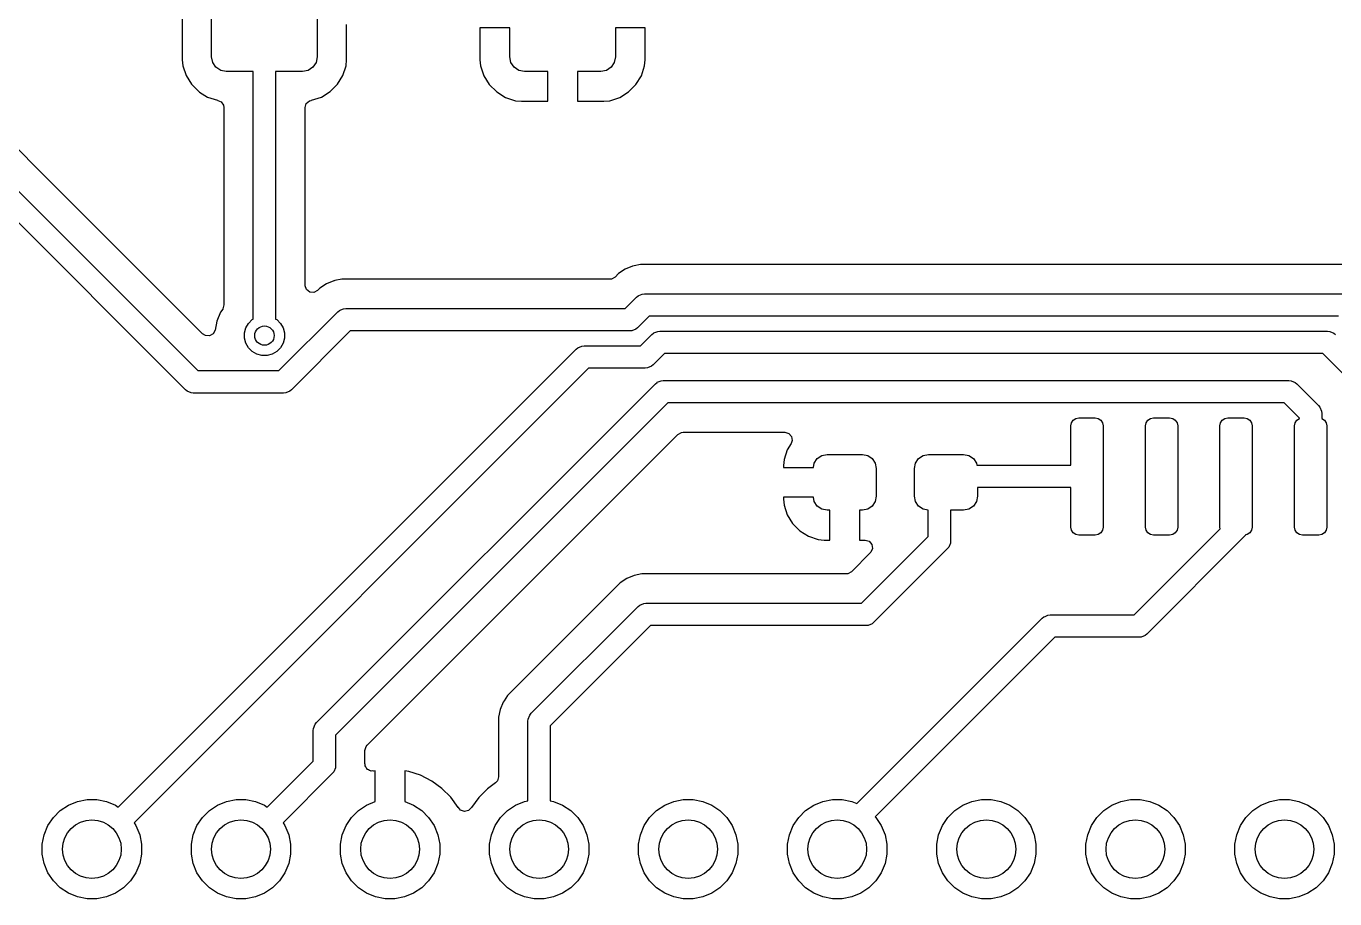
# Model space of a CAD drawing. Extents: x 2.38 to 6.32, y -6.47 to -4.51.
# Drawn here: x 3.797 to 4.675, y -6.451 to -5.865 of the extents above; entities that cross this region are included whole.
import ezdxf

# ---------------------------------------------------------------- set-up
doc = ezdxf.new("R2010")
doc.units = 0
doc.header["$MEASUREMENT"] = 0
doc.layers.add('BLACK', color=7, linetype='CONTINUOUS')

msp = doc.modelspace()

# ---------------------------------------------------------------- linework, layer by layer
at = {"layer": 'BLACK', "linetype": 'CONTINUOUS'}
for p, q in [((3.90156, -5.8248), (3.90156, -5.8878)), ((3.92126, -5.88583), (3.92126, -5.82677)), ((3.99213, -5.82677), (3.99213, -5.88583)), ((4.01183, -5.8878), (4.01183, -5.86424)), ((4.12126, -5.8663), (4.10126, -5.8663)), ((4.10126, -5.8663), (4.10126, -5.88782)), ((4.12126, -5.88583), (4.12126, -5.8663)), ((4.21213, -5.8663), (4.19213, -5.8663)), ((4.19213, -5.8663), (4.19213, -5.88583)), ((4.21213, -5.88782), (4.21213, -5.8663)), ((3.6961, -5.88038), (3.91206, -6.09633)), ((3.81787, -5.97428), (3.71726, -5.87367)), ((3.90365, -6.10914), (3.6833, -5.88879)), ((3.90156, -5.8878), (3.90197, -5.89184)), ((3.92201, -5.88959), (3.92126, -5.88583)), ((3.92414, -5.89279), (3.92201, -5.88959)), ((3.99138, -5.88959), (3.98924, -5.89279)), ((3.99213, -5.88583), (3.99138, -5.88959)), ((4.01142, -5.89184), (4.01183, -5.88782)), ((4.01183, -5.88782), (4.01183, -5.8878)), ((4.01183, -5.8878), (4.01183, -5.8878)), ((4.10126, -5.88782), (4.10168, -5.8919)), ((4.12201, -5.88959), (4.12126, -5.88583)), ((4.12414, -5.89279), (4.12201, -5.88959)), ((4.19138, -5.88959), (4.18924, -5.89279)), ((4.19213, -5.88583), (4.19138, -5.88959)), ((4.21171, -5.8919), (4.21213, -5.88782)), ((4.21213, -5.88782), (4.21213, -5.88782)), ((3.90197, -5.89184), (3.90414, -5.8984)), ((3.90414, -5.8984), (3.90777, -5.90428)), ((3.92734, -5.89492), (3.92414, -5.89279)), ((3.9311, -5.89567), (3.92734, -5.89492)), ((3.94919, -5.89567), (3.9311, -5.89567)), ((3.94919, -5.98425), (3.94919, -5.89567)), ((3.98228, -5.89567), (3.96419, -5.89567)), ((3.96419, -5.89567), (3.96419, -5.98425)), ((3.98605, -5.89492), (3.98228, -5.89567)), ((3.98924, -5.89279), (3.98605, -5.89492)), ((4.00562, -5.90428), (4.00924, -5.8984)), ((4.00924, -5.8984), (4.01142, -5.89184)), ((4.10168, -5.8919), (4.10168, -5.8919)), ((4.10168, -5.8919), (4.10387, -5.89852)), ((4.10387, -5.89852), (4.10753, -5.90446)), ((4.12734, -5.89492), (4.12414, -5.89279)), ((4.1311, -5.89567), (4.12734, -5.89492)), ((4.14669, -5.89567), (4.1311, -5.89567)), ((4.14669, -5.91567), (4.14669, -5.89567)), ((4.18228, -5.89567), (4.16669, -5.89567)), ((4.16669, -5.89567), (4.16669, -5.91567)), ((4.18605, -5.89492), (4.18228, -5.89567)), ((4.18924, -5.89279), (4.18605, -5.89492)), ((4.20585, -5.90446), (4.20951, -5.89852)), ((4.20951, -5.89852), (4.21171, -5.8919)), ((4.21171, -5.8919), (4.21171, -5.8919)), ((3.90777, -5.90428), (3.90777, -5.90428)), ((3.90777, -5.90428), (3.91265, -5.90916)), ((4.00073, -5.90916), (4.00562, -5.90428)), ((4.10753, -5.90446), (4.10753, -5.90446)), ((4.10753, -5.90446), (4.11247, -5.90939)), ((4.20092, -5.90939), (4.20585, -5.90446)), ((4.20585, -5.90446), (4.20585, -5.90446)), ((3.91265, -5.90916), (3.91265, -5.90916)), ((3.91265, -5.90916), (3.91265, -5.90916)), ((3.91265, -5.90916), (3.91321, -5.90951)), ((3.91321, -5.90951), (3.91853, -5.91279)), ((3.91853, -5.91279), (3.92509, -5.91496)), ((3.92509, -5.91496), (3.92509, -5.91496)), ((3.92509, -5.91496), (3.92509, -5.91496)), ((3.92509, -5.91496), (3.92509, -5.91496)), ((3.92509, -5.91496), (3.92535, -5.91502)), ((3.92535, -5.91502), (3.92534, -5.91508)), ((3.92534, -5.91508), (3.92762, -5.91601)), ((3.92762, -5.91601), (3.92923, -5.9183)), ((3.98469, -5.91721), (3.9868, -5.91538)), ((3.9868, -5.91538), (3.98804, -5.91504)), ((3.98803, -5.91502), (3.9883, -5.91496)), ((3.98804, -5.91504), (3.98803, -5.91502)), ((3.9883, -5.91496), (3.99486, -5.91279)), ((3.9883, -5.91496), (3.9883, -5.91496)), ((3.99486, -5.91279), (4.00073, -5.90916)), ((4.11247, -5.90939), (4.11247, -5.9094)), ((4.11247, -5.9094), (4.1184, -5.91306)), ((4.1184, -5.91306), (4.12503, -5.91525)), ((4.12503, -5.91525), (4.12503, -5.91525)), ((4.12503, -5.91525), (4.12911, -5.91567)), ((4.12911, -5.91567), (4.12911, -5.91567)), ((4.12911, -5.91567), (4.14669, -5.91567)), ((4.16669, -5.91567), (4.18427, -5.91567)), ((4.18427, -5.91567), (4.18836, -5.91525)), ((4.18427, -5.91567), (4.18427, -5.91567)), ((4.18836, -5.91525), (4.19498, -5.91306)), ((4.18836, -5.91525), (4.18836, -5.91525)), ((4.19498, -5.91306), (4.20092, -5.9094)), ((4.20092, -5.9094), (4.20092, -5.90939)), ((3.92923, -5.9183), (3.92949, -5.91989)), ((3.92949, -5.91989), (3.92949, -6.05228)), ((3.9839, -5.91989), (3.98469, -5.91721)), ((3.9839, -6.03902), (3.9839, -5.91989)), ((3.91521, -6.07162), (3.81787, -5.97428)), ((3.94919, -6.06171), (3.94919, -5.98425)), ((3.96419, -5.98425), (3.96419, -6.06171)), ((4.19869, -6.02825), (4.19423, -6.03123)), ((4.20364, -6.0262), (4.19869, -6.02825)), ((4.20472, -6.02599), (4.20364, -6.0262)), ((4.20364, -6.0262), (4.20364, -6.0262)), ((4.20364, -6.0262), (4.20364, -6.0262)), ((4.20889, -6.02516), (4.20472, -6.02599)), ((4.20472, -6.02599), (4.20472, -6.02599)), ((4.68292, -6.02516), (4.20889, -6.02516)), ((4.20889, -6.02516), (4.20889, -6.02516)), ((3.98391, -6.03938), (3.9839, -6.03902)), ((3.98489, -6.04199), (3.98391, -6.03938)), ((3.99828, -6.0381), (3.99382, -6.04107)), ((4.00323, -6.03605), (3.99828, -6.0381)), ((4.00348, -6.036), (4.00323, -6.03605)), ((4.00398, -6.0359), (4.00348, -6.036)), ((4.00848, -6.035), (4.00398, -6.0359)), ((4.00398, -6.0359), (4.00398, -6.0359)), ((4.18841, -6.035), (4.00848, -6.035)), ((4.18946, -6.03489), (4.18841, -6.035)), ((4.19191, -6.03355), (4.18946, -6.03489)), ((4.19423, -6.03123), (4.19191, -6.03355)), ((4.19423, -6.03123), (4.19423, -6.03123)), ((3.98712, -6.04367), (3.98489, -6.04199)), ((3.98991, -6.04387), (3.98712, -6.04367)), ((3.99237, -6.04253), (3.98991, -6.04387)), ((3.99382, -6.04107), (3.99237, -6.04253)), ((3.99382, -6.04107), (3.99382, -6.04107)), ((4.19862, -6.0547), (4.20627, -6.04706)), ((4.20627, -6.04706), (4.20741, -6.04613)), ((4.20741, -6.04613), (4.20775, -6.04598)), ((4.20775, -6.04598), (4.21011, -6.04501)), ((4.21011, -6.04501), (4.21157, -6.04486)), ((4.21157, -6.04486), (4.68024, -6.04486)), ((3.92727, -6.05711), (3.92476, -6.06315)), ((3.92865, -6.05503), (3.92727, -6.05711)), ((3.9287, -6.05496), (3.92865, -6.05503)), ((3.92949, -6.05228), (3.9287, -6.05496)), ((3.96643, -6.09633), (4.00586, -6.0569)), ((4.00586, -6.0569), (4.007, -6.05597)), ((4.007, -6.05597), (4.00794, -6.05558)), ((4.00794, -6.05558), (4.0097, -6.05485)), ((4.0097, -6.05485), (4.01116, -6.0547)), ((4.01116, -6.0547), (4.19862, -6.0547)), ((3.92476, -6.06315), (3.92358, -6.06908)), ((3.92476, -6.06315), (3.92476, -6.06315)), ((3.94422, -6.06767), (3.94598, -6.06462)), ((3.94598, -6.06462), (3.94847, -6.06212)), ((3.94847, -6.06212), (3.94919, -6.06171)), ((3.96419, -6.06171), (3.96491, -6.06212)), ((3.96491, -6.06212), (3.9674, -6.06462)), ((3.9674, -6.06462), (3.96917, -6.06767)), ((4.21468, -6.05986), (4.20703, -6.06751)), ((4.67713, -6.05986), (4.21468, -6.05986)), ((3.91707, -6.07279), (3.91521, -6.07162)), ((3.91986, -6.07294), (3.91707, -6.07279)), ((3.92229, -6.07156), (3.91986, -6.07294)), ((3.92358, -6.06908), (3.92229, -6.07156)), ((3.94331, -6.07107), (3.94422, -6.06767)), ((3.94331, -6.0746), (3.94331, -6.07107)), ((3.94422, -6.078), (3.94331, -6.0746)), ((3.96917, -6.06767), (3.97008, -6.07107)), ((3.97008, -6.0746), (3.96917, -6.078)), ((3.97008, -6.07107), (3.97008, -6.0746)), ((4.01427, -6.0697), (3.97484, -6.10914)), ((4.20173, -6.0697), (4.01427, -6.0697)), ((4.20319, -6.06956), (4.20173, -6.0697)), ((4.2059, -6.06844), (4.20319, -6.06956)), ((4.20703, -6.06751), (4.2059, -6.06844)), ((4.20898, -6.0797), (4.21662, -6.07206)), ((4.21662, -6.07206), (4.21776, -6.07113)), ((4.21776, -6.07113), (4.21789, -6.07107)), ((4.21789, -6.07107), (4.22046, -6.07001)), ((4.22046, -6.07001), (4.22193, -6.06986)), ((4.22193, -6.06986), (4.66988, -6.06986)), ((4.66988, -6.06986), (4.67135, -6.07001)), ((4.67135, -6.07001), (4.67405, -6.07113)), ((4.67405, -6.07113), (4.67519, -6.07206)), ((3.8586, -6.38906), (4.16576, -6.0819)), ((3.94598, -6.08105), (3.94422, -6.078)), ((3.94847, -6.08354), (3.94598, -6.08105)), ((3.95153, -6.08531), (3.94847, -6.08354)), ((3.96491, -6.08354), (3.96186, -6.08531)), ((3.9674, -6.08105), (3.96491, -6.08354)), ((3.96917, -6.078), (3.9674, -6.08105)), ((4.16576, -6.0819), (4.1669, -6.08097)), ((4.1669, -6.08097), (4.1696, -6.07985)), ((4.1696, -6.07985), (4.17106, -6.0797)), ((4.17106, -6.0797), (4.20898, -6.0797)), ((3.95493, -6.08622), (3.95153, -6.08531)), ((3.95845, -6.08622), (3.95493, -6.08622)), ((3.96186, -6.08531), (3.95845, -6.08622)), ((4.22503, -6.08486), (4.21739, -6.09251)), ((4.66678, -6.08486), (4.22503, -6.08486)), ((4.70096, -6.11905), (4.66678, -6.08486)), ((4.17417, -6.0947), (3.8692, -6.39967)), ((3.91206, -6.09633), (3.96643, -6.09633)), ((4.21209, -6.0947), (4.17417, -6.0947)), ((4.21355, -6.09456), (4.21209, -6.0947)), ((4.21625, -6.09344), (4.21355, -6.09456)), ((4.21739, -6.09251), (4.21625, -6.09344)), ((3.90479, -6.11007), (3.90365, -6.10914)), ((3.97484, -6.10914), (3.9737, -6.11007)), ((3.99161, -6.33243), (4.21893, -6.10511)), ((4.21893, -6.10511), (4.22007, -6.10418)), ((4.22007, -6.10418), (4.22019, -6.10412)), ((4.22019, -6.10412), (4.22277, -6.10306)), ((4.22277, -6.10306), (4.22423, -6.10291)), ((4.22423, -6.10291), (4.64388, -6.10291)), ((4.64388, -6.10291), (4.64534, -6.10306)), ((4.64534, -6.10306), (4.64804, -6.10418)), ((4.64804, -6.10418), (4.64918, -6.10511)), ((4.64918, -6.10511), (4.66377, -6.1197)), ((3.90749, -6.11119), (3.90479, -6.11007)), ((3.90895, -6.11133), (3.90749, -6.11119)), ((3.96953, -6.11133), (3.90895, -6.11133)), ((3.971, -6.11119), (3.96953, -6.11133)), ((3.9737, -6.11007), (3.971, -6.11119)), ((4.22734, -6.11791), (4.00441, -6.34084)), ((4.64077, -6.11791), (4.22734, -6.11791)), ((4.65096, -6.12811), (4.64077, -6.11791)), ((4.66377, -6.1197), (4.6647, -6.12083)), ((4.6647, -6.12083), (4.66582, -6.12354)), ((4.66582, -6.12354), (4.66596, -6.125)), ((4.66596, -6.125), (4.66596, -6.12837)), ((4.49764, -6.13337), (4.49805, -6.13129)), ((4.49764, -6.15982), (4.49764, -6.13337)), ((4.49805, -6.13129), (4.49922, -6.12954)), ((4.49922, -6.12954), (4.50098, -6.12836)), ((4.50098, -6.12836), (4.50305, -6.12795)), ((4.50305, -6.12795), (4.51388, -6.12795)), ((4.51388, -6.12795), (4.51595, -6.12836)), ((4.51595, -6.12836), (4.51771, -6.12954)), ((4.51771, -6.12954), (4.51888, -6.13129)), ((4.51888, -6.13129), (4.51929, -6.13337)), ((4.51929, -6.13337), (4.51929, -6.20128)), ((4.54764, -6.13337), (4.54805, -6.13129)), ((4.54764, -6.20128), (4.54764, -6.13337)), ((4.54805, -6.13129), (4.54922, -6.12954)), ((4.54922, -6.12954), (4.55098, -6.12836)), ((4.55098, -6.12836), (4.55305, -6.12795)), ((4.55305, -6.12795), (4.56388, -6.12795)), ((4.56388, -6.12795), (4.56595, -6.12836)), ((4.56595, -6.12836), (4.56771, -6.12954)), ((4.56771, -6.12954), (4.56888, -6.13129)), ((4.56888, -6.13129), (4.56929, -6.13337)), ((4.56929, -6.13337), (4.56929, -6.20128)), ((4.59764, -6.13337), (4.59805, -6.13129)), ((4.59764, -6.20128), (4.59764, -6.13337)), ((4.59805, -6.13129), (4.59922, -6.12954)), ((4.59922, -6.12954), (4.60098, -6.12836)), ((4.60098, -6.12836), (4.60305, -6.12795)), ((4.60305, -6.12795), (4.61388, -6.12795)), ((4.61388, -6.12795), (4.61595, -6.12836)), ((4.61595, -6.12836), (4.61771, -6.12954)), ((4.61771, -6.12954), (4.61888, -6.13129)), ((4.61888, -6.13129), (4.61929, -6.13337)), ((4.61929, -6.13337), (4.61929, -6.20128)), ((4.64764, -6.13337), (4.64805, -6.13129)), ((4.64764, -6.20128), (4.64764, -6.13337)), ((4.64805, -6.13129), (4.64922, -6.12954)), ((4.64922, -6.12954), (4.65096, -6.12837)), ((4.65096, -6.12837), (4.65096, -6.12811)), ((4.66596, -6.12837), (4.66771, -6.12954)), ((4.66771, -6.12954), (4.66888, -6.13129)), ((4.66888, -6.13129), (4.66929, -6.13337)), ((4.66929, -6.13337), (4.66929, -6.20128)), ((4.19055, -6.18257), (4.23405, -6.13907)), ((4.23405, -6.13907), (4.2365, -6.13773)), ((4.2365, -6.13773), (4.23756, -6.13762)), ((4.23756, -6.13762), (4.30576, -6.13762)), ((4.30576, -6.13762), (4.30845, -6.13841)), ((4.30845, -6.13841), (4.31028, -6.14052)), ((4.31067, -6.14328), (4.30999, -6.14518)), ((4.31028, -6.14052), (4.31067, -6.14328)), ((4.30737, -6.14942), (4.30521, -6.15593)), ((4.30999, -6.14518), (4.30737, -6.14942)), ((4.32754, -6.1553), (4.33058, -6.15327)), ((4.33058, -6.15327), (4.33415, -6.15256)), ((4.33415, -6.15256), (4.35778, -6.15256)), ((4.35778, -6.15256), (4.36135, -6.15327)), ((4.36135, -6.15327), (4.36439, -6.1553)), ((4.39546, -6.1553), (4.39849, -6.15327)), ((4.39849, -6.15327), (4.40207, -6.15256)), ((4.40207, -6.15256), (4.42569, -6.15256)), ((4.42569, -6.15256), (4.42927, -6.15327)), ((4.42927, -6.15327), (4.4323, -6.1553)), ((4.30521, -6.15593), (4.3048, -6.15995)), ((4.3048, -6.15995), (4.3048, -6.16126)), ((4.3048, -6.16126), (4.32493, -6.16126)), ((4.30521, -6.15593), (4.30521, -6.15593)), ((4.32493, -6.16126), (4.32551, -6.15833)), ((4.32551, -6.15833), (4.32754, -6.1553)), ((4.36439, -6.1553), (4.36641, -6.15833)), ((4.36641, -6.15833), (4.36713, -6.16191)), ((4.36713, -6.16191), (4.36713, -6.18061)), ((4.39272, -6.16191), (4.39343, -6.15833)), ((4.39272, -6.18061), (4.39272, -6.16191)), ((4.39343, -6.15833), (4.39546, -6.1553)), ((4.4323, -6.1553), (4.43433, -6.15833)), ((4.43433, -6.15833), (4.43462, -6.15982)), ((4.43462, -6.15982), (4.49764, -6.15982)), ((4.49764, -6.17482), (4.43504, -6.17482)), ((4.43504, -6.17482), (4.43504, -6.18061)), ((4.49764, -6.20128), (4.49764, -6.17482)), ((4.02557, -6.34755), (4.19055, -6.18257)), ((4.32493, -6.18126), (4.3048, -6.18126)), ((4.3048, -6.18126), (4.3048, -6.18257)), ((4.3048, -6.18257), (4.30521, -6.18659)), ((4.30521, -6.18659), (4.30521, -6.18659)), ((4.30521, -6.18659), (4.30737, -6.1931)), ((4.32551, -6.18419), (4.32493, -6.18126)), ((4.32754, -6.18722), (4.32551, -6.18419)), ((4.33058, -6.18925), (4.32754, -6.18722)), ((4.36439, -6.18722), (4.36135, -6.18925)), ((4.36641, -6.18419), (4.36439, -6.18722)), ((4.36713, -6.18061), (4.36641, -6.18419)), ((4.39343, -6.18419), (4.39272, -6.18061)), ((4.39546, -6.18722), (4.39343, -6.18419)), ((4.39849, -6.18925), (4.39546, -6.18722)), ((4.4323, -6.18722), (4.42927, -6.18925)), ((4.43433, -6.18419), (4.4323, -6.18722)), ((4.43504, -6.18061), (4.43433, -6.18419)), ((4.30737, -6.1931), (4.31097, -6.19894)), ((4.33415, -6.18996), (4.33058, -6.18925)), ((4.33596, -6.18996), (4.33415, -6.18996)), ((4.33596, -6.20996), (4.33596, -6.18996)), ((4.35778, -6.18996), (4.35596, -6.18996)), ((4.35596, -6.18996), (4.35596, -6.20996)), ((4.36135, -6.18925), (4.35778, -6.18996)), ((4.40195, -6.18994), (4.39849, -6.18925)), ((4.40195, -6.20752), (4.40195, -6.18994)), ((4.42569, -6.18996), (4.41695, -6.18996)), ((4.41695, -6.18996), (4.41695, -6.21063)), ((4.42927, -6.18925), (4.42569, -6.18996)), ((4.31097, -6.19894), (4.31097, -6.19894)), ((4.31097, -6.19894), (4.31583, -6.20379)), ((4.31583, -6.20379), (4.31583, -6.20379)), ((4.31583, -6.20379), (4.32167, -6.20739)), ((4.49805, -6.20335), (4.49764, -6.20128)), ((4.49922, -6.20511), (4.49805, -6.20335)), ((4.50098, -6.20628), (4.49922, -6.20511)), ((4.50305, -6.20669), (4.50098, -6.20628)), ((4.51595, -6.20628), (4.51388, -6.20669)), ((4.51771, -6.20511), (4.51595, -6.20628)), ((4.51888, -6.20335), (4.51771, -6.20511)), ((4.51929, -6.20128), (4.51888, -6.20335)), ((4.5402, -6.26022), (4.59789, -6.20253)), ((4.54805, -6.20335), (4.54764, -6.20128)), ((4.54922, -6.20511), (4.54805, -6.20335)), ((4.55098, -6.20628), (4.54922, -6.20511)), ((4.55305, -6.20669), (4.55098, -6.20628)), ((4.56595, -6.20628), (4.56388, -6.20669)), ((4.56771, -6.20511), (4.56595, -6.20628)), ((4.56888, -6.20335), (4.56771, -6.20511)), ((4.56929, -6.20128), (4.56888, -6.20335)), ((4.59789, -6.20253), (4.59764, -6.20128)), ((4.61479, -6.20651), (4.6147, -6.20673)), ((4.61595, -6.20628), (4.61479, -6.20651)), ((4.61771, -6.20511), (4.61595, -6.20628)), ((4.61888, -6.20335), (4.61771, -6.20511)), ((4.61929, -6.20128), (4.61888, -6.20335)), ((4.64805, -6.20335), (4.64764, -6.20128)), ((4.64922, -6.20511), (4.64805, -6.20335)), ((4.65098, -6.20628), (4.64922, -6.20511)), ((4.65305, -6.20669), (4.65098, -6.20628)), ((4.66595, -6.20628), (4.66388, -6.20669)), ((4.66771, -6.20511), (4.66595, -6.20628)), ((4.66888, -6.20335), (4.66771, -6.20511)), ((4.66929, -6.20128), (4.66888, -6.20335)), ((4.32167, -6.20739), (4.32818, -6.20955)), ((4.32818, -6.20955), (4.32818, -6.20955)), ((4.32818, -6.20955), (4.3322, -6.20996)), ((4.3322, -6.20996), (4.3322, -6.20996)), ((4.3322, -6.20996), (4.33596, -6.20996)), ((4.35596, -6.20996), (4.35967, -6.20996)), ((4.35713, -6.25234), (4.40195, -6.20752)), ((4.35967, -6.20996), (4.36235, -6.21075)), ((4.36235, -6.21075), (4.36418, -6.21286)), ((4.36418, -6.21286), (4.36458, -6.21563)), ((4.41568, -6.2148), (4.41475, -6.21593)), ((4.4168, -6.21209), (4.41568, -6.2148)), ((4.41695, -6.21063), (4.4168, -6.21209)), ((4.51388, -6.20669), (4.50305, -6.20669)), ((4.61377, -6.20786), (4.54861, -6.27302)), ((4.56388, -6.20669), (4.55305, -6.20669)), ((4.6147, -6.20673), (4.61377, -6.20786)), ((4.66388, -6.20669), (4.65305, -6.20669)), ((4.36318, -6.21843), (4.35042, -6.23118)), ((4.36342, -6.21817), (4.36318, -6.21843)), ((4.36458, -6.21563), (4.36342, -6.21817)), ((4.41475, -6.21593), (4.36554, -6.26515)), ((4.20992, -6.23264), (4.20466, -6.23368)), ((4.34691, -6.23264), (4.20992, -6.23264)), ((4.34797, -6.23252), (4.34691, -6.23264)), ((4.35042, -6.23118), (4.34797, -6.23252)), ((4.19526, -6.23871), (4.11981, -6.31415)), ((4.19971, -6.23573), (4.19526, -6.23871)), ((4.19526, -6.23871), (4.19526, -6.23871)), ((4.20466, -6.23368), (4.19971, -6.23573)), ((4.20466, -6.23368), (4.20466, -6.23368)), ((4.13564, -6.32619), (4.2073, -6.25454)), ((4.2073, -6.25454), (4.20843, -6.25361)), ((4.20843, -6.25361), (4.21114, -6.25249)), ((4.21114, -6.25249), (4.2126, -6.25234)), ((4.2126, -6.25234), (4.35713, -6.25234)), ((4.21571, -6.26734), (4.14844, -6.3346)), ((4.36024, -6.26734), (4.21571, -6.26734)), ((4.35407, -6.38671), (4.47837, -6.26241)), ((4.3617, -6.2672), (4.36024, -6.26734)), ((4.3644, -6.26608), (4.3617, -6.2672)), ((4.36554, -6.26515), (4.3644, -6.26608)), ((4.47837, -6.26241), (4.47951, -6.26148)), ((4.47951, -6.26148), (4.48034, -6.26114)), ((4.48034, -6.26114), (4.48221, -6.26036)), ((4.48221, -6.26036), (4.48367, -6.26022)), ((4.48367, -6.26022), (4.5402, -6.26022)), ((4.48678, -6.27522), (4.36636, -6.39564)), ((4.54331, -6.27522), (4.48678, -6.27522)), ((4.54477, -6.27507), (4.54331, -6.27522)), ((4.54747, -6.27395), (4.54477, -6.27507)), ((4.54861, -6.27302), (4.54747, -6.27395)), ((4.11684, -6.31861), (4.11479, -6.32356)), ((4.11741, -6.31776), (4.11684, -6.31861)), ((4.11684, -6.31861), (4.11684, -6.31861)), ((4.11981, -6.31415), (4.11741, -6.31776)), ((4.11981, -6.31415), (4.11981, -6.31415)), ((4.11479, -6.32356), (4.11374, -6.32882)), ((4.11374, -6.32882), (4.11374, -6.36884)), ((4.11479, -6.32356), (4.11479, -6.32356)), ((4.13359, -6.33003), (4.13471, -6.32733)), ((4.13471, -6.32733), (4.13564, -6.32619)), ((3.98941, -6.33774), (3.98955, -6.33627)), ((3.98941, -6.35825), (3.98941, -6.33774)), ((3.98955, -6.33627), (3.99067, -6.33357)), ((3.99067, -6.33357), (3.99161, -6.33243)), ((4.13344, -6.3315), (4.13359, -6.33003)), ((4.13344, -6.38486), (4.13344, -6.3315)), ((4.14844, -6.3346), (4.14844, -6.38486)), ((4.00441, -6.34084), (4.00441, -6.36136)), ((4.02411, -6.35106), (4.0249, -6.34838)), ((4.02411, -6.36005), (4.02411, -6.35106)), ((4.0249, -6.34838), (4.02557, -6.34755)), ((3.9586, -6.38906), (3.98941, -6.35825)), ((4.00427, -6.36282), (4.00315, -6.36553)), ((4.00441, -6.36136), (4.00427, -6.36282)), ((4.02411, -6.36012), (4.02411, -6.36005)), ((4.02413, -6.36018), (4.02411, -6.36012)), ((4.02432, -6.36145), (4.02413, -6.36018)), ((4.02472, -6.36208), (4.02432, -6.36145)), ((4.02494, -6.36279), (4.02472, -6.36208)), ((4.02546, -6.36323), (4.02494, -6.36279)), ((4.02583, -6.3638), (4.02546, -6.36323)), ((4.02651, -6.36411), (4.02583, -6.3638)), ((4.02708, -6.36459), (4.02651, -6.36411)), ((4.02775, -6.36468), (4.02708, -6.36459)), ((4.00221, -6.36666), (3.9692, -6.39967)), ((4.00315, -6.36553), (4.00221, -6.36666)), ((4.02837, -6.36496), (4.02775, -6.36468)), ((4.02911, -6.36485), (4.02837, -6.36496)), ((4.02985, -6.36495), (4.02911, -6.36485)), ((4.03094, -6.36478), (4.02985, -6.36495)), ((4.03094, -6.38542), (4.03094, -6.36478)), ((4.05346, -6.36517), (4.05094, -6.36478)), ((4.05094, -6.36478), (4.05094, -6.38542)), ((4.06147, -6.36778), (4.05346, -6.36517)), ((4.06897, -6.3716), (4.06147, -6.36778)), ((4.06147, -6.36778), (4.06147, -6.36778)), ((4.07577, -6.37654), (4.06897, -6.3716)), ((4.1117, -6.37285), (4.10631, -6.37677)), ((4.11295, -6.37152), (4.1117, -6.37285)), ((4.11374, -6.36884), (4.11295, -6.37152)), ((4.08173, -6.38249), (4.07577, -6.37654)), ((4.10631, -6.37677), (4.10039, -6.38269)), ((4.10631, -6.37677), (4.10631, -6.37677)), ((3.81972, -6.39145), (3.82517, -6.38781)), ((3.82517, -6.38781), (3.83123, -6.3853)), ((3.83123, -6.3853), (3.83766, -6.38402)), ((3.83766, -6.38402), (3.84422, -6.38402)), ((3.84422, -6.38402), (3.85066, -6.3853)), ((3.85066, -6.3853), (3.85672, -6.38781)), ((3.85672, -6.38781), (3.8586, -6.38906)), ((3.91972, -6.39145), (3.92517, -6.38781)), ((3.92517, -6.38781), (3.93123, -6.3853)), ((3.93123, -6.3853), (3.93766, -6.38402)), ((3.93766, -6.38402), (3.94422, -6.38402)), ((3.94422, -6.38402), (3.95066, -6.3853)), ((3.95066, -6.3853), (3.95672, -6.38781)), ((3.95672, -6.38781), (3.9586, -6.38906)), ((4.01972, -6.39145), (4.02517, -6.38781)), ((4.02517, -6.38781), (4.03094, -6.38542)), ((4.05094, -6.38542), (4.05672, -6.38781)), ((4.05672, -6.38781), (4.06217, -6.39145)), ((4.08667, -6.3893), (4.08173, -6.38249)), ((4.08669, -6.38934), (4.08667, -6.3893)), ((4.0867, -6.38935), (4.08669, -6.38934)), ((4.08677, -6.38947), (4.0867, -6.38935)), ((4.08679, -6.38946), (4.08677, -6.38947)), ((4.08825, -6.39114), (4.08679, -6.38946)), ((4.0953, -6.38958), (4.09361, -6.39137)), ((4.09537, -6.38962), (4.0953, -6.38958)), ((4.09547, -6.38946), (4.09537, -6.38962)), ((4.10039, -6.38269), (4.09547, -6.38946)), ((4.10039, -6.38269), (4.10039, -6.38269)), ((4.11972, -6.39145), (4.12517, -6.38781)), ((4.12517, -6.38781), (4.13123, -6.3853)), ((4.13123, -6.3853), (4.13344, -6.38486)), ((4.14844, -6.38486), (4.15066, -6.3853)), ((4.15066, -6.3853), (4.15672, -6.38781)), ((4.15672, -6.38781), (4.16217, -6.39145)), ((4.21972, -6.39145), (4.22517, -6.38781)), ((4.22517, -6.38781), (4.23123, -6.3853)), ((4.23123, -6.3853), (4.23766, -6.38402)), ((4.23766, -6.38402), (4.24423, -6.38402)), ((4.24423, -6.38402), (4.25066, -6.3853)), ((4.25066, -6.3853), (4.25672, -6.38781)), ((4.25672, -6.38781), (4.26217, -6.39145)), ((4.31972, -6.39145), (4.32517, -6.38781)), ((4.32517, -6.38781), (4.33123, -6.3853)), ((4.33123, -6.3853), (4.33766, -6.38402)), ((4.33766, -6.38402), (4.34422, -6.38402)), ((4.34422, -6.38402), (4.35066, -6.3853)), ((4.35066, -6.3853), (4.35407, -6.38671)), ((4.41972, -6.39145), (4.42517, -6.38781)), ((4.42517, -6.38781), (4.43123, -6.3853)), ((4.43123, -6.3853), (4.43766, -6.38402)), ((4.43766, -6.38402), (4.44423, -6.38402)), ((4.44423, -6.38402), (4.45066, -6.3853)), ((4.45066, -6.3853), (4.45672, -6.38781)), ((4.45672, -6.38781), (4.46217, -6.39145)), ((4.51972, -6.39145), (4.52517, -6.38781)), ((4.52517, -6.38781), (4.53123, -6.3853)), ((4.53123, -6.3853), (4.53766, -6.38402)), ((4.53766, -6.38402), (4.54422, -6.38402)), ((4.54422, -6.38402), (4.55066, -6.3853)), ((4.55066, -6.3853), (4.55672, -6.38781)), ((4.55672, -6.38781), (4.56217, -6.39145)), ((4.61972, -6.39145), (4.62517, -6.38781)), ((4.62517, -6.38781), (4.63123, -6.3853)), ((4.63123, -6.3853), (4.63766, -6.38402)), ((4.63766, -6.38402), (4.64422, -6.38402)), ((4.64422, -6.38402), (4.65066, -6.3853)), ((4.65066, -6.3853), (4.65672, -6.38781)), ((4.65672, -6.38781), (4.66217, -6.39145)), ((3.81143, -6.40155), (3.81508, -6.39609)), ((3.81508, -6.39609), (3.81972, -6.39145)), ((3.8692, -6.39967), (3.87046, -6.40155)), ((3.91143, -6.40155), (3.91508, -6.39609)), ((3.91508, -6.39609), (3.91972, -6.39145)), ((3.9692, -6.39967), (3.97046, -6.40155)), ((4.01143, -6.40155), (4.01508, -6.39609)), ((4.01508, -6.39609), (4.01972, -6.39145)), ((4.06217, -6.39145), (4.06681, -6.39609)), ((4.06681, -6.39609), (4.07046, -6.40155)), ((4.0909, -6.39204), (4.08825, -6.39114)), ((4.09361, -6.39137), (4.0909, -6.39204)), ((4.11143, -6.40155), (4.11508, -6.39609)), ((4.11508, -6.39609), (4.11972, -6.39145)), ((4.16217, -6.39145), (4.16681, -6.39609)), ((4.16681, -6.39609), (4.17046, -6.40155)), ((4.21143, -6.40155), (4.21508, -6.39609)), ((4.21508, -6.39609), (4.21972, -6.39145)), ((4.26217, -6.39145), (4.26681, -6.39609)), ((4.26681, -6.39609), (4.27046, -6.40155)), ((4.31143, -6.40155), (4.31508, -6.39609)), ((4.31508, -6.39609), (4.31972, -6.39145)), ((4.36636, -6.39564), (4.36681, -6.39609)), ((4.36681, -6.39609), (4.37046, -6.40155)), ((4.41143, -6.40155), (4.41508, -6.39609)), ((4.41508, -6.39609), (4.41972, -6.39145)), ((4.46217, -6.39145), (4.46681, -6.39609)), ((4.46681, -6.39609), (4.47046, -6.40155)), ((4.51143, -6.40155), (4.51508, -6.39609)), ((4.51508, -6.39609), (4.51972, -6.39145)), ((4.56217, -6.39145), (4.56681, -6.39609)), ((4.56681, -6.39609), (4.57046, -6.40155)), ((4.61143, -6.40155), (4.61508, -6.39609)), ((4.61508, -6.39609), (4.61972, -6.39145)), ((4.66217, -6.39145), (4.66681, -6.39609)), ((4.66681, -6.39609), (4.67046, -6.40155)), ((3.80764, -6.41404), (3.80892, -6.40761)), ((3.80892, -6.40761), (3.81143, -6.40155)), ((3.87046, -6.40155), (3.87297, -6.40761)), ((3.87297, -6.40761), (3.87425, -6.41404)), ((3.90764, -6.41404), (3.90892, -6.40761)), ((3.90892, -6.40761), (3.91143, -6.40155)), ((3.97046, -6.40155), (3.97297, -6.40761)), ((3.97297, -6.40761), (3.97425, -6.41404)), ((4.00764, -6.41404), (4.00892, -6.40761)), ((4.00892, -6.40761), (4.01143, -6.40155)), ((4.07046, -6.40155), (4.07297, -6.40761)), ((4.07297, -6.40761), (4.07425, -6.41404)), ((4.10764, -6.41404), (4.10892, -6.40761)), ((4.10892, -6.40761), (4.11143, -6.40155)), ((4.17046, -6.40155), (4.17297, -6.40761)), ((4.17297, -6.40761), (4.17425, -6.41404)), ((4.20764, -6.41404), (4.20892, -6.40761)), ((4.20892, -6.40761), (4.21143, -6.40155)), ((4.27046, -6.40155), (4.27297, -6.40761)), ((4.27297, -6.40761), (4.27425, -6.41404)), ((4.30764, -6.41404), (4.30892, -6.40761)), ((4.30892, -6.40761), (4.31143, -6.40155)), ((4.37046, -6.40155), (4.37297, -6.40761)), ((4.37297, -6.40761), (4.37425, -6.41404)), ((4.40764, -6.41404), (4.40892, -6.40761)), ((4.40892, -6.40761), (4.41143, -6.40155)), ((4.47046, -6.40155), (4.47297, -6.40761)), ((4.47297, -6.40761), (4.47425, -6.41404)), ((4.50764, -6.41404), (4.50892, -6.40761)), ((4.50892, -6.40761), (4.51143, -6.40155)), ((4.57046, -6.40155), (4.57297, -6.40761)), ((4.57297, -6.40761), (4.57425, -6.41404)), ((4.60764, -6.41404), (4.60892, -6.40761)), ((4.60892, -6.40761), (4.61143, -6.40155)), ((4.67046, -6.40155), (4.67297, -6.40761)), ((4.67297, -6.40761), (4.67425, -6.41404)), ((3.80764, -6.4206), (3.80764, -6.41404)), ((3.87425, -6.41404), (3.87425, -6.4206)), ((3.90764, -6.4206), (3.90764, -6.41404)), ((3.97425, -6.41404), (3.97425, -6.4206)), ((4.00764, -6.4206), (4.00764, -6.41404)), ((4.07425, -6.41404), (4.07425, -6.4206)), ((4.10764, -6.4206), (4.10764, -6.41404)), ((4.17425, -6.41404), (4.17425, -6.4206)), ((4.20764, -6.4206), (4.20764, -6.41404)), ((4.27425, -6.41404), (4.27425, -6.4206)), ((4.30764, -6.4206), (4.30764, -6.41404)), ((4.37425, -6.41404), (4.37425, -6.4206)), ((4.40764, -6.4206), (4.40764, -6.41404)), ((4.47425, -6.41404), (4.47425, -6.4206)), ((4.50764, -6.4206), (4.50764, -6.41404)), ((4.57425, -6.41404), (4.57425, -6.4206)), ((4.60764, -6.4206), (4.60764, -6.41404)), ((4.67425, -6.41404), (4.67425, -6.4206)), ((3.80892, -6.42704), (3.80764, -6.4206)), ((3.87425, -6.4206), (3.87297, -6.42704)), ((3.90892, -6.42704), (3.90764, -6.4206)), ((3.97425, -6.4206), (3.97297, -6.42704)), ((4.00892, -6.42704), (4.00764, -6.4206)), ((4.07425, -6.4206), (4.07297, -6.42704)), ((4.10892, -6.42704), (4.10764, -6.4206)), ((4.17425, -6.4206), (4.17297, -6.42704)), ((4.20892, -6.42704), (4.20764, -6.4206)), ((4.27425, -6.4206), (4.27297, -6.42704)), ((4.30892, -6.42704), (4.30764, -6.4206)), ((4.37425, -6.4206), (4.37297, -6.42704)), ((4.40892, -6.42704), (4.40764, -6.4206)), ((4.47425, -6.4206), (4.47297, -6.42704)), ((4.50892, -6.42704), (4.50764, -6.4206)), ((4.57425, -6.4206), (4.57297, -6.42704)), ((4.60892, -6.42704), (4.60764, -6.4206)), ((4.67425, -6.4206), (4.67297, -6.42704)), ((3.81143, -6.4331), (3.80892, -6.42704)), ((3.81508, -6.43855), (3.81143, -6.4331)), ((3.87046, -6.4331), (3.86681, -6.43855)), ((3.87297, -6.42704), (3.87046, -6.4331)), ((3.91143, -6.4331), (3.90892, -6.42704)), ((3.91508, -6.43855), (3.91143, -6.4331)), ((3.97046, -6.4331), (3.96681, -6.43855)), ((3.97297, -6.42704), (3.97046, -6.4331)), ((4.01143, -6.4331), (4.00892, -6.42704)), ((4.01508, -6.43855), (4.01143, -6.4331)), ((4.07046, -6.4331), (4.06681, -6.43855)), ((4.07297, -6.42704), (4.07046, -6.4331)), ((4.11143, -6.4331), (4.10892, -6.42704)), ((4.11508, -6.43855), (4.11143, -6.4331)), ((4.17046, -6.4331), (4.16681, -6.43855)), ((4.17297, -6.42704), (4.17046, -6.4331)), ((4.21143, -6.4331), (4.20892, -6.42704)), ((4.21508, -6.43855), (4.21143, -6.4331)), ((4.27046, -6.4331), (4.26681, -6.43855)), ((4.27297, -6.42704), (4.27046, -6.4331)), ((4.31143, -6.4331), (4.30892, -6.42704)), ((4.31508, -6.43855), (4.31143, -6.4331)), ((4.37046, -6.4331), (4.36681, -6.43855)), ((4.37297, -6.42704), (4.37046, -6.4331)), ((4.41143, -6.4331), (4.40892, -6.42704)), ((4.41508, -6.43855), (4.41143, -6.4331)), ((4.47046, -6.4331), (4.46681, -6.43855)), ((4.47297, -6.42704), (4.47046, -6.4331)), ((4.51143, -6.4331), (4.50892, -6.42704)), ((4.51508, -6.43855), (4.51143, -6.4331)), ((4.57046, -6.4331), (4.56681, -6.43855)), ((4.57297, -6.42704), (4.57046, -6.4331)), ((4.61143, -6.4331), (4.60892, -6.42704)), ((4.61508, -6.43855), (4.61143, -6.4331)), ((4.67046, -6.4331), (4.66681, -6.43855)), ((4.67297, -6.42704), (4.67046, -6.4331)), ((3.81972, -6.44319), (3.81508, -6.43855)), ((3.82517, -6.44684), (3.81972, -6.44319)), ((3.86217, -6.44319), (3.85672, -6.44684)), ((3.86681, -6.43855), (3.86217, -6.44319)), ((3.91972, -6.44319), (3.91508, -6.43855)), ((3.92517, -6.44684), (3.91972, -6.44319)), ((3.96217, -6.44319), (3.95672, -6.44684)), ((3.96681, -6.43855), (3.96217, -6.44319)), ((4.01972, -6.44319), (4.01508, -6.43855)), ((4.02517, -6.44684), (4.01972, -6.44319)), ((4.06217, -6.44319), (4.05672, -6.44684)), ((4.06681, -6.43855), (4.06217, -6.44319)), ((4.11972, -6.44319), (4.11508, -6.43855)), ((4.12517, -6.44684), (4.11972, -6.44319)), ((4.16217, -6.44319), (4.15672, -6.44684)), ((4.16681, -6.43855), (4.16217, -6.44319)), ((4.21972, -6.44319), (4.21508, -6.43855)), ((4.22517, -6.44684), (4.21972, -6.44319)), ((4.26217, -6.44319), (4.25672, -6.44684)), ((4.26681, -6.43855), (4.26217, -6.44319)), ((4.31972, -6.44319), (4.31508, -6.43855)), ((4.32517, -6.44684), (4.31972, -6.44319)), ((4.36217, -6.44319), (4.35672, -6.44684)), ((4.36681, -6.43855), (4.36217, -6.44319)), ((4.41972, -6.44319), (4.41508, -6.43855)), ((4.42517, -6.44684), (4.41972, -6.44319)), ((4.46217, -6.44319), (4.45672, -6.44684)), ((4.46681, -6.43855), (4.46217, -6.44319)), ((4.51972, -6.44319), (4.51508, -6.43855)), ((4.52517, -6.44684), (4.51972, -6.44319)), ((4.56217, -6.44319), (4.55672, -6.44684)), ((4.56681, -6.43855), (4.56217, -6.44319)), ((4.61972, -6.44319), (4.61508, -6.43855)), ((4.62517, -6.44684), (4.61972, -6.44319)), ((4.66217, -6.44319), (4.65672, -6.44684)), ((4.66681, -6.43855), (4.66217, -6.44319)), ((3.83123, -6.44935), (3.82517, -6.44684)), ((3.83766, -6.45063), (3.83123, -6.44935)), ((3.84422, -6.45063), (3.83766, -6.45063)), ((3.85066, -6.44935), (3.84422, -6.45063)), ((3.85672, -6.44684), (3.85066, -6.44935)), ((3.93123, -6.44935), (3.92517, -6.44684)), ((3.93766, -6.45063), (3.93123, -6.44935)), ((3.94422, -6.45063), (3.93766, -6.45063)), ((3.95066, -6.44935), (3.94422, -6.45063)), ((3.95672, -6.44684), (3.95066, -6.44935)), ((4.03123, -6.44935), (4.02517, -6.44684)), ((4.03766, -6.45063), (4.03123, -6.44935)), ((4.04422, -6.45063), (4.03766, -6.45063)), ((4.05066, -6.44935), (4.04422, -6.45063)), ((4.05672, -6.44684), (4.05066, -6.44935)), ((4.13123, -6.44935), (4.12517, -6.44684)), ((4.13766, -6.45063), (4.13123, -6.44935)), ((4.14422, -6.45063), (4.13766, -6.45063)), ((4.15066, -6.44935), (4.14422, -6.45063)), ((4.15672, -6.44684), (4.15066, -6.44935)), ((4.23123, -6.44935), (4.22517, -6.44684)), ((4.23766, -6.45063), (4.23123, -6.44935)), ((4.24423, -6.45063), (4.23766, -6.45063)), ((4.25066, -6.44935), (4.24423, -6.45063)), ((4.25672, -6.44684), (4.25066, -6.44935)), ((4.33123, -6.44935), (4.32517, -6.44684)), ((4.33766, -6.45063), (4.33123, -6.44935)), ((4.34422, -6.45063), (4.33766, -6.45063)), ((4.35066, -6.44935), (4.34422, -6.45063)), ((4.35672, -6.44684), (4.35066, -6.44935)), ((4.43123, -6.44935), (4.42517, -6.44684)), ((4.43766, -6.45063), (4.43123, -6.44935)), ((4.44423, -6.45063), (4.43766, -6.45063)), ((4.45066, -6.44935), (4.44423, -6.45063)), ((4.45672, -6.44684), (4.45066, -6.44935)), ((4.53123, -6.44935), (4.52517, -6.44684)), ((4.53766, -6.45063), (4.53123, -6.44935)), ((4.54422, -6.45063), (4.53766, -6.45063)), ((4.55066, -6.44935), (4.54422, -6.45063)), ((4.55672, -6.44684), (4.55066, -6.44935)), ((4.63123, -6.44935), (4.62517, -6.44684)), ((4.63766, -6.45063), (4.63123, -6.44935)), ((4.64422, -6.45063), (4.63766, -6.45063)), ((4.65066, -6.44935), (4.64422, -6.45063)), ((4.65672, -6.44684), (4.65066, -6.44935))]:
    msp.add_line(p, q, dxfattribs=at)
at = {"layer": 'BLACK'}
for centre, radius in [((3.95669, -6.07283), 0.0065), ((3.84094, -6.41732), 0.01969), ((3.94094, -6.41732), 0.01969), ((4.04094, -6.41732), 0.01969), ((4.14094, -6.41732), 0.01969), ((4.24094, -6.41732), 0.01969), ((4.34094, -6.41732), 0.01969), ((4.44094, -6.41732), 0.01969), ((4.54094, -6.41732), 0.01969), ((4.64094, -6.41732), 0.01969)]:
    msp.add_circle(centre, radius, dxfattribs=at)

doc.saveas('drawing.dxf')
